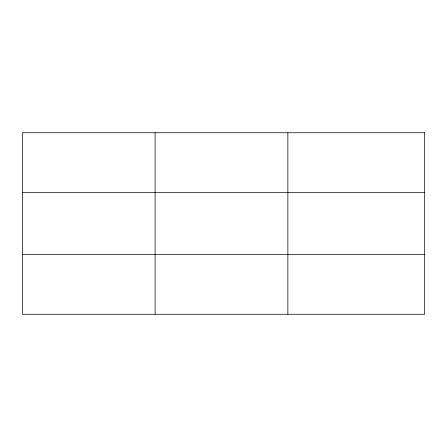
<?xml version="1.0" encoding="UTF-8"?>
<svg xmlns="http://www.w3.org/2000/svg" width="447" height="447" viewBox="0 0 447 447"><rect width="100%" height="100%" fill="white"/><g stroke="black" fill="none" stroke-linecap="round" stroke-linejoin="round"><path stroke-width="0.67" d="M155.109 132.737L155.109 314.263M287.868 132.737L287.868 314.263M22.35 192.64L424.65 192.64M22.35 254.36L424.65 254.36M424.65 132.737L424.65 314.263L22.35 314.263L22.35 132.737L424.65 132.737"/></g></svg>
